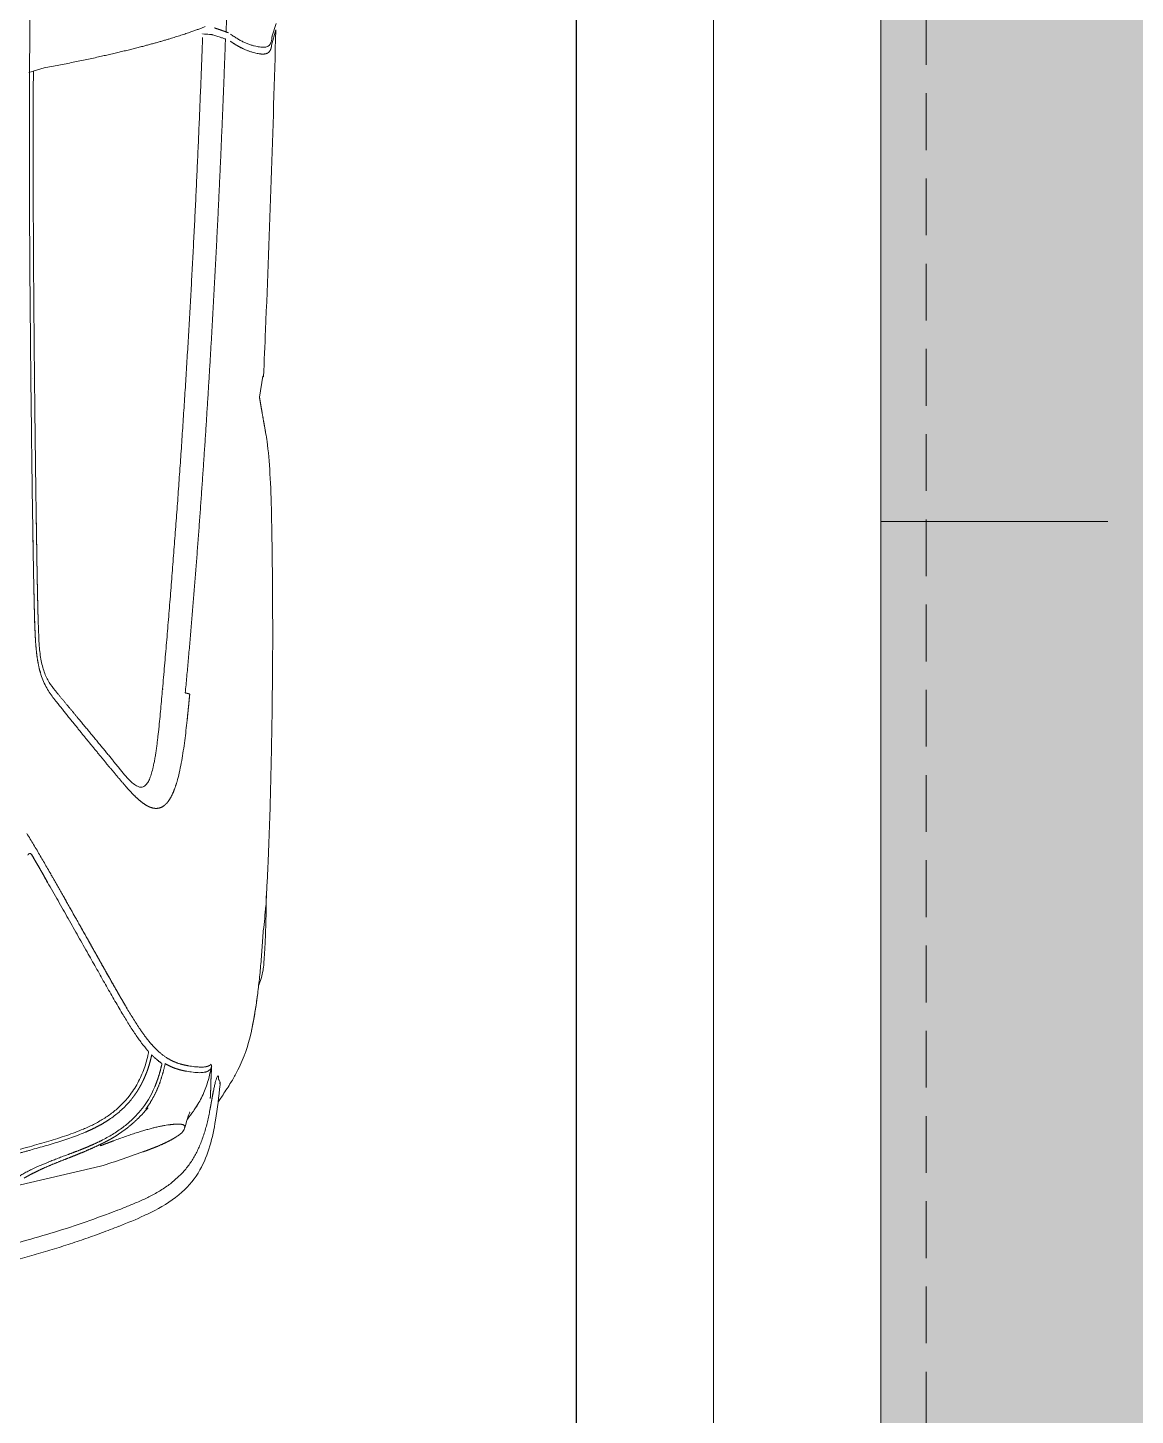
# Model space of a CAD drawing. Extents: x -1073 to 35213, y -1180 to 6950.
# Drawn here: x 33829 to 33950.8, y 405.2 to 557.8 of the extents above; entities that cross this region are included whole.
import ezdxf
from ezdxf.xclip import XClip

# ---------------------------------------------------------------- set-up
doc = ezdxf.new("R2010")
doc.units = 0
doc.header["$LTSCALE"] = 25
doc.header["$XCLIPFRAME"] = 0
doc.linetypes.add('HIDDEN', pattern=[0.375, 0.25, -0.125])
doc.layers.get('0').update_dxf_attribs({"color": 9, "lineweight": 9})
for name, color, linetype, lineweight in [('04', 9, 'Continuous', 9), ('05G', 8, 'Continuous', 9), ('06A', 9, 'Continuous', 9), ('06D', 9, 'Continuous', 9), ('DATA TAVAN', 160, 'Continuous', 30)]:
    doc.layers.add(name, color=color, linetype=linetype, lineweight=lineweight)

# ---------------------------------------------------------------- blocks, each defined once
blk = doc.blocks.new('p-araba-polo')
at = {"extrusion": (0, 0, -1)}
for p, q in [((2.5081, 0.8127), (2.4946, 0.8171)), ((2.5182, 0.8123), (2.5016, 0.8169)), ((2.8823, 0.8027), (2.9054, 0.7989)), ((3.4804, 0.8048), (3.4804, 0.8048)), ((2.506, 0.7354), (2.506, 0.7354)), ((2.5099, 0.7363), (2.5099, 0.7363)), ((2.5106, 0.7362), (2.5106, 0.7362)), ((3.6419, 0.7275), (3.6419, 0.7275)), ((3.2268, 0.6929), (3.2267, 0.6922)), ((3.7514, 0.624), (3.7743, 0.5251)), ((3.2323, 0.5693), (3.2323, 0.5693)), ((3.4392, 0.5659), (3.4392, 0.5659)), ((2.5434, 0.562), (2.5483, 0.5454)), ((2.5562, 0.5502), (2.5465, 0.5502)), ((3.7299, 0.546), (3.7299, 0.546))]:
    blk.add_line(p, q, dxfattribs=at)
at = {"flags": 128}
for points in [[(2.9369, 0.8044), (2.9413, 0.8051), (2.9443, 0.8057)], [(3.6558, 0.7538), (3.6563, 0.7542), (3.6566, 0.7545), (3.6574, 0.7549)], [(3.6574, 0.7549), (3.6583, 0.7553), (3.6593, 0.7556), (3.6605, 0.7556)], [(3.7308, 0.6835), (3.732, 0.6804), (3.7332, 0.6772), (3.7345, 0.6739)]]:
    blk.add_lwpolyline(points, dxfattribs=at)
for points, degree in [([(2.5016, 0.8169), (2.6117, 0.8139), (2.7216, 0.8101), (2.8316, 0.8056)], 3), ([(2.5081, 0.8127), (2.5088, 0.8127), (2.5095, 0.8127), (2.5101, 0.8126), (2.5108, 0.8126), (2.5115, 0.8125)], 5), ([(2.5115, 0.8125), (2.5115, 0.8125), (2.5116, 0.8125), (2.5116, 0.8125), (2.5117, 0.8125)], 4), ([(2.5115, 0.8125), (2.5115, 0.8125), (2.5116, 0.8125), (2.5116, 0.8125), (2.5117, 0.8125)], 4), ([(2.5182, 0.8123), (2.5184, 0.8123), (2.5187, 0.8123), (2.5189, 0.8123)], 3), ([(2.5278, 0.7987), (2.5285, 0.8037), (2.5283, 0.807), (2.5272, 0.8087), (2.5256, 0.8104), (2.5236, 0.8113), (2.5213, 0.8119), (2.5189, 0.8123)], 7), ([(3.0344, 0.8121), (3.07, 0.8129), (3.1076, 0.8133), (3.1465, 0.8134)], 3), ([(2.8316, 0.8056), (2.8316, 0.8056), (2.8316, 0.8056), (2.8316, 0.8055), (2.8316, 0.8053), (2.8316, 0.805)], 5), ([(2.8316, 0.805), (2.8316, 0.8053), (2.8316, 0.8054), (2.8316, 0.8056), (2.8316, 0.8056), (2.8316, 0.8056)], 5), ([(2.8316, 0.8056), (2.8487, 0.8049), (2.8658, 0.8042), (2.8829, 0.8032)], 3), ([(2.8823, 0.8027), (2.8827, 0.8028), (2.8829, 0.803), (2.883, 0.8031), (2.883, 0.8032), (2.8829, 0.8032), (2.8827, 0.8032)], 6), ([(2.943, 0.8054), (2.935, 0.804), (2.9273, 0.8026), (2.9198, 0.8013), (2.9125, 0.8001), (2.9054, 0.7989)], 5), ([(2.9054, 0.7989), (2.9062, 0.799), (2.907, 0.7992), (2.9078, 0.7993)], 3), ([(2.943, 0.8054), (2.9429, 0.8054), (2.9428, 0.8054), (2.9427, 0.8054)], 3), ([(2.9428, 0.8054), (2.9428, 0.8054), (2.9428, 0.8054), (2.9428, 0.8054), (2.9429, 0.8054), (2.9429, 0.8054), (2.9429, 0.8054), (2.943, 0.8054), (2.943, 0.8054)], 8), ([(2.9433, 0.8055), (2.9432, 0.8055), (2.9432, 0.8055), (2.9431, 0.8055), (2.9431, 0.8055), (2.943, 0.8054)], 5), ([(2.943, 0.8054), (2.9431, 0.8055), (2.9431, 0.8055), (2.9432, 0.8055), (2.9433, 0.8055), (2.9433, 0.8055)], 5), ([(2.9434, 0.8055), (2.9433, 0.8055), (2.9431, 0.8055), (2.943, 0.8054)], 3), ([(3.4597, 0.8061), (3.4598, 0.8061), (3.4598, 0.8061), (3.4599, 0.8061), (3.4599, 0.8061), (3.46, 0.8061), (3.46, 0.8061)], 6), ([(3.4645, 0.8058), (3.4646, 0.8058), (3.4647, 0.8058), (3.4648, 0.8058), (3.4649, 0.8058)], 4), ([(3.4646, 0.8058), (3.4646, 0.8058), (3.4647, 0.8058), (3.4648, 0.8058), (3.4649, 0.8058)], 4), ([(3.4646, 0.8058), (3.4646, 0.8058), (3.4647, 0.8058), (3.4648, 0.8058), (3.4648, 0.8058), (3.4649, 0.8058), (3.4649, 0.8058)], 6), ([(3.4646, 0.8058), (3.4646, 0.8058), (3.4646, 0.8058), (3.4646, 0.8058)], 3), ([(3.4646, 0.8058), (3.4646, 0.8058), (3.4647, 0.8058), (3.4647, 0.8058), (3.4648, 0.8058), (3.4649, 0.8058), (3.4649, 0.8058)], 6), ([(3.4649, 0.8058), (3.4648, 0.8058), (3.4648, 0.8058), (3.4647, 0.8058), (3.4647, 0.8058), (3.4648, 0.8058), (3.4649, 0.8058)], 6), ([(2.514, 0.7669), (2.5155, 0.769), (2.5168, 0.771), (2.5181, 0.7731), (2.5193, 0.7751), (2.5204, 0.7772), (2.5214, 0.7792), (2.5223, 0.7812)], 7), ([(2.5038, 0.7623), (2.321, 0.767), (2.1382, 0.7705), (1.9555, 0.7726), (1.7727, 0.7732), (1.5899, 0.7723), (1.4072, 0.7698)], 6), ([(2.5046, 0.7646), (2.5044, 0.7642), (2.5043, 0.7637), (2.5041, 0.7633), (2.504, 0.7628), (2.5038, 0.7624)], 5), ([(2.5046, 0.7646), (2.5043, 0.7639), (2.5041, 0.7631), (2.5038, 0.7624)], 3), ([(2.4993, 0.7493), (2.5002, 0.752), (2.5011, 0.7547), (2.502, 0.7573), (2.5029, 0.7599), (2.5038, 0.7624)], 5), ([(2.5038, 0.7624), (2.5038, 0.7624), (2.5038, 0.7623), (2.5038, 0.7623)], 3), ([(2.5115, 0.7615), (2.6557, 0.7563), (2.7999, 0.7495), (2.9437, 0.7407), (3.0876, 0.7308), (3.2308, 0.7173)], 5), ([(3.6525, 0.7527), (3.6519, 0.7531), (3.6517, 0.7534), (3.652, 0.7536), (3.6524, 0.7538), (3.653, 0.7538), (3.6537, 0.7539), (3.6543, 0.7539)], 7), ([(3.6543, 0.7539), (3.6546, 0.7539), (3.6548, 0.7539), (3.655, 0.7539), (3.6553, 0.7539), (3.6555, 0.7539), (3.6557, 0.7539), (3.656, 0.7539)], 7), ([(3.6543, 0.7539), (3.6549, 0.7539), (3.6554, 0.7539), (3.656, 0.7539)], 3), ([(3.6613, 0.7556), (3.661, 0.7556), (3.6607, 0.7557), (3.6604, 0.7557), (3.66, 0.7556), (3.6597, 0.7556)], 5), ([(3.6598, 0.755), (3.6598, 0.7551), (3.6599, 0.7551), (3.6599, 0.7552), (3.66, 0.7552), (3.6601, 0.7553)], 5), ([(3.6606, 0.7556), (3.6608, 0.7556), (3.6612, 0.7556), (3.6617, 0.7556)], 3), ([(3.6613, 0.7556), (3.6615, 0.7556), (3.6616, 0.7556), (3.6618, 0.7556), (3.6619, 0.7556), (3.6621, 0.7555)], 5), ([(3.6621, 0.7555), (3.6618, 0.7556), (3.6616, 0.7556), (3.6613, 0.7556)], 3), ([(3.6616, 0.7556), (3.6747, 0.7543), (3.6879, 0.7526), (3.7009, 0.7505)], 3), ([(3.662, 0.7555), (3.662, 0.7555), (3.662, 0.7555), (3.662, 0.7555), (3.662, 0.7555), (3.6621, 0.7555)], 5), ([(3.6622, 0.7555), (3.6621, 0.7555), (3.6621, 0.7555), (3.6621, 0.7555), (3.6621, 0.7555), (3.6621, 0.7555)], 5), ([(3.6621, 0.7555), (3.6621, 0.7555), (3.6621, 0.7555), (3.6622, 0.7555)], 3), ([(3.6621, 0.7555), (3.6621, 0.7555), (3.6621, 0.7555), (3.6621, 0.7555)], 3), ([(3.6684, 0.7483), (3.6684, 0.7483), (3.6684, 0.7483), (3.6684, 0.7483), (3.6684, 0.7483), (3.6684, 0.7483), (3.6684, 0.7483)], 6), ([(3.6684, 0.7483), (3.6754, 0.7469), (3.6824, 0.7458), (3.6894, 0.7444)], 3), ([(3.6894, 0.7444), (3.6864, 0.745), (3.6834, 0.7455), (3.6803, 0.7461), (3.6774, 0.7466), (3.6744, 0.7472), (3.6714, 0.7477), (3.6684, 0.7483)], 7), ([(2.5434, 0.562), (2.5342, 0.6108), (2.5249, 0.6534), (2.5156, 0.6892), (2.5065, 0.7179), (2.4978, 0.7393)], 5), ([(2.5059, 0.7364), (2.5061, 0.7389), (2.5063, 0.7414), (2.5064, 0.7439)], 3), ([(2.5064, 0.7439), (2.5063, 0.7414), (2.5061, 0.7389), (2.5059, 0.7364)], 3), ([(2.5099, 0.7363), (2.6125, 0.7326), (2.715, 0.7281), (2.8175, 0.7228), (2.9199, 0.7165), (3.0222, 0.7094), (3.1244, 0.7013), (3.2264, 0.6923)], 7), ([(3.6392, 0.7457), (3.6404, 0.7445), (3.6411, 0.7432), (3.6416, 0.7416), (3.642, 0.7397)], 4), ([(3.6417, 0.7463), (3.6412, 0.7464), (3.6407, 0.7463), (3.6403, 0.746), (3.64, 0.7457)], 4), ([(3.6417, 0.7463), (3.6412, 0.7464), (3.6407, 0.7463), (3.6403, 0.746), (3.64, 0.7457)], 4), ([(3.6423, 0.746), (3.6422, 0.746), (3.6421, 0.7461), (3.642, 0.7461), (3.6419, 0.7462), (3.6417, 0.7463)], 5), ([(3.6417, 0.7463), (3.6478, 0.746), (3.6532, 0.7455), (3.6589, 0.7454), (3.665, 0.7455), (3.6714, 0.7451), (3.6769, 0.7448)], 6), ([(3.6769, 0.7448), (3.6714, 0.7451), (3.665, 0.7455), (3.6589, 0.7454), (3.6532, 0.7455), (3.6478, 0.746), (3.6417, 0.7463)], 6), ([(3.6417, 0.7463), (3.6419, 0.7462), (3.6421, 0.7461), (3.6423, 0.746)], 3), ([(3.6441, 0.7453), (3.6442, 0.7453), (3.6443, 0.7453), (3.6443, 0.7453), (3.6444, 0.7453), (3.6445, 0.7453), (3.6446, 0.7452)], 6), ([(3.6446, 0.7452), (3.6445, 0.7453), (3.6444, 0.7453), (3.6444, 0.7453), (3.6443, 0.7453), (3.6442, 0.7453), (3.6441, 0.7453)], 6), ([(3.6446, 0.7452), (3.6444, 0.7453), (3.6443, 0.7453), (3.6442, 0.7453), (3.6442, 0.7453), (3.6442, 0.7453), (3.6442, 0.7453)], 6), ([(3.6442, 0.7453), (3.6445, 0.7451), (3.6448, 0.7449), (3.645, 0.7447), (3.6452, 0.7445), (3.6454, 0.7442)], 5), ([(3.6454, 0.7442), (3.6465, 0.743), (3.6473, 0.7416), (3.6478, 0.74), (3.6481, 0.7379)], 4), ([(3.681, 0.7324), (3.6807, 0.7326), (3.6804, 0.7328), (3.6801, 0.7329), (3.6797, 0.7331)], 4), ([(3.6894, 0.7444), (3.6894, 0.7444), (3.6894, 0.7444), (3.6894, 0.7444), (3.6894, 0.7444), (3.6894, 0.7444), (3.6894, 0.7444)], 6), ([(3.6894, 0.7444), (3.6894, 0.7444), (3.6894, 0.7444), (3.6894, 0.7444), (3.6894, 0.7444), (3.6894, 0.7444), (3.6894, 0.7444)], 6), ([(3.1608, 0.7236), (3.1608, 0.7236), (3.1608, 0.7236), (3.1608, 0.7236)], 3), ([(3.1608, 0.7236), (3.1608, 0.7236), (3.1608, 0.7236), (3.1608, 0.7236)], 3), ([(3.2308, 0.7173), (3.2311, 0.7187), (3.2314, 0.72), (3.2314, 0.7205), (3.2315, 0.7208), (3.2318, 0.7215), (3.232, 0.7222)], 6), ([(3.232, 0.7222), (3.2318, 0.7215), (3.2315, 0.7208), (3.2314, 0.7205), (3.2314, 0.72), (3.2311, 0.7187), (3.2308, 0.7173)], 6), ([(3.2325, 0.7222), (3.2324, 0.7222), (3.2323, 0.7222), (3.2322, 0.7222), (3.2321, 0.7222), (3.232, 0.7222)], 5), ([(3.232, 0.7222), (3.2322, 0.7222), (3.2323, 0.7222), (3.2325, 0.7222)], 3), ([(3.2325, 0.7222), (3.2385, 0.7216), (3.2445, 0.721), (3.2505, 0.7204)], 3), ([(3.2505, 0.7204), (3.2469, 0.7208), (3.2433, 0.7211), (3.2397, 0.7215), (3.2361, 0.7218), (3.2325, 0.7222)], 5), ([(3.2608, 0.7193), (3.2588, 0.7195), (3.2567, 0.7198), (3.2546, 0.72), (3.2526, 0.7202), (3.2505, 0.7204)], 5), ([(3.2505, 0.7204), (3.2539, 0.72), (3.2574, 0.7197), (3.2608, 0.7193)], 3), ([(3.6409, 0.7204), (3.6395, 0.7132), (3.6375, 0.7045), (3.6326, 0.6959), (3.6246, 0.6873)], 4), ([(3.647, 0.7189), (3.6462, 0.7147), (3.6452, 0.7101), (3.6437, 0.7052), (3.6416, 0.7003), (3.6385, 0.6952)], 5), ([(3.6871, 0.7287), (3.6865, 0.7291), (3.6859, 0.7295), (3.6853, 0.7299)], 3), ([(3.6918, 0.7222), (3.6912, 0.7225), (3.6992, 0.7195), (3.7089, 0.7167)], 3), ([(3.692, 0.7221), (3.6919, 0.7222), (3.6919, 0.7222), (3.6918, 0.7222)], 3), ([(3.3555, 0.6929), (3.353, 0.6968), (3.3487, 0.7005), (3.3421, 0.7038), (3.3345, 0.7065), (3.3262, 0.7088)], 5), ([(3.6351, 0.702), (3.6351, 0.702), (3.6351, 0.702), (3.6351, 0.702)], 3), ([(3.706, 0.6982), (3.7053, 0.7028), (3.705, 0.7068), (3.7049, 0.7101), (3.7051, 0.7127), (3.7056, 0.7145)], 5), ([(3.7056, 0.7145), (3.706, 0.7157), (3.7065, 0.7165), (3.7072, 0.7169), (3.708, 0.717), (3.709, 0.7166)], 5), ([(3.7184, 0.7083), (3.7181, 0.7089), (3.7179, 0.7094), (3.7176, 0.7099), (3.7173, 0.7104), (3.7169, 0.7108)], 5), ([(3.7184, 0.7083), (3.7181, 0.7089), (3.7179, 0.7094), (3.7176, 0.7099), (3.7173, 0.7104), (3.7169, 0.7108)], 5), ([(3.7184, 0.7083), (3.7205, 0.7053), (3.7229, 0.7012), (3.7256, 0.6959), (3.7283, 0.6897), (3.7311, 0.6828)], 5), ([(3.2267, 0.6922), (3.2268, 0.6925), (3.2268, 0.6927), (3.2268, 0.6929)], 3), ([(3.3551, 0.6757), (3.3569, 0.679), (3.358, 0.6825), (3.3585, 0.6859), (3.3577, 0.6895), (3.3555, 0.6929)], 5), ([(3.6246, 0.6873), (3.62, 0.6823), (3.6144, 0.6773), (3.6078, 0.6724), (3.6007, 0.6676)], 4), ([(3.632, 0.6836), (3.6327, 0.6844), (3.6334, 0.6851), (3.634, 0.6859), (3.6347, 0.6866), (3.6353, 0.6874)], 5), ([(3.6353, 0.6874), (3.6359, 0.6881), (3.6365, 0.6889), (3.6371, 0.6896), (3.6376, 0.6904), (3.6381, 0.6911)], 5), ([(3.6381, 0.6911), (3.6382, 0.6912), (3.6383, 0.6913), (3.6383, 0.6914), (3.6385, 0.6914), (3.6386, 0.6915), (3.6388, 0.6915)], 6), ([(3.6843, 0.6769), (3.676, 0.6824), (3.6671, 0.687), (3.6578, 0.6905), (3.6482, 0.6931), (3.6385, 0.6952)], 5), ([(3.6388, 0.6915), (3.639, 0.6915), (3.6392, 0.6915), (3.6394, 0.6915), (3.6396, 0.6914), (3.6399, 0.6914), (3.6402, 0.6913)], 6), ([(3.6401, 0.6913), (3.6401, 0.6914), (3.6401, 0.6914), (3.6402, 0.6914), (3.6402, 0.6914), (3.6402, 0.6914), (3.6402, 0.6913)], 6), ([(3.6402, 0.6913), (3.6451, 0.6902), (3.65, 0.6889), (3.6548, 0.6874), (3.6596, 0.6856), (3.6642, 0.6837)], 5), ([(3.3312, 0.6498), (3.3371, 0.6548), (3.3427, 0.6599), (3.3478, 0.665), (3.3522, 0.6703), (3.3551, 0.6757)], 5), ([(3.6289, 0.6804), (3.6292, 0.6807), (3.6295, 0.6811), (3.6299, 0.6814), (3.6302, 0.6817), (3.6305, 0.682)], 5), ([(3.6536, 0.6726), (3.6489, 0.6747), (3.644, 0.6765), (3.639, 0.678), (3.634, 0.6793), (3.6289, 0.6804)], 5), ([(3.629, 0.6763), (3.629, 0.6763), (3.629, 0.6763), (3.629, 0.6763), (3.629, 0.6763), (3.629, 0.6763), (3.629, 0.6763)], 6), ([(3.629, 0.6763), (3.629, 0.6763), (3.629, 0.6763), (3.629, 0.6763), (3.629, 0.6763), (3.629, 0.6763), (3.629, 0.6763), (3.629, 0.6763)], 7), ([(3.629, 0.6763), (3.629, 0.6763), (3.629, 0.6763), (3.629, 0.6763), (3.629, 0.6763)], 4), ([(3.629, 0.6763), (3.629, 0.6763), (3.629, 0.6763), (3.629, 0.6763), (3.629, 0.6763)], 4), ([(3.6305, 0.682), (3.6308, 0.6823), (3.6311, 0.6827), (3.6314, 0.683), (3.6317, 0.6833), (3.632, 0.6836)], 5), ([(3.6657, 0.6664), (3.6634, 0.6678), (3.661, 0.6691), (3.6586, 0.6703), (3.6561, 0.6715), (3.6536, 0.6726)], 5), ([(3.6641, 0.6836), (3.6642, 0.6837), (3.6642, 0.6838), (3.6642, 0.6838), (3.6642, 0.6838), (3.6642, 0.6837), (3.6642, 0.6837)], 6), ([(3.6642, 0.6837), (3.6737, 0.6797), (3.6827, 0.6743), (3.6906, 0.6678)], 3), ([(3.6884, 0.6739), (3.6876, 0.6745), (3.6868, 0.6751), (3.6859, 0.6757), (3.6851, 0.6763), (3.6843, 0.6769)], 5), ([(3.6871, 0.6763), (3.6934, 0.6709), (3.7003, 0.6645), (3.7071, 0.657), (3.7131, 0.649), (3.7183, 0.6407)], 5), ([(3.7311, 0.6828), (3.731, 0.683), (3.7309, 0.6833), (3.7307, 0.6836), (3.7306, 0.6839), (3.7305, 0.6842)], 5), ([(3.7311, 0.6828), (3.731, 0.683), (3.7309, 0.6833), (3.7307, 0.6836), (3.7306, 0.6839), (3.7305, 0.6842)], 5), ([(3.7311, 0.6828), (3.732, 0.6804), (3.7329, 0.678), (3.7339, 0.6755), (3.7348, 0.673), (3.7357, 0.6704)], 5), ([(3.7346, 0.6735), (3.7406, 0.6572), (3.7462, 0.6408), (3.7514, 0.624)], 3), ([(3.6769, 0.6587), (3.6748, 0.6604), (3.6726, 0.662), (3.6704, 0.6636), (3.6681, 0.665), (3.6657, 0.6664)], 5), ([(3.6905, 0.6677), (3.6906, 0.6677), (3.6906, 0.6678), (3.6906, 0.6678), (3.6906, 0.6678), (3.6906, 0.6677), (3.6906, 0.6677)], 6), ([(3.2303, 0.5759), (3.2483, 0.5909), (3.2656, 0.6052), (3.2822, 0.619), (3.2983, 0.6322), (3.3135, 0.6446)], 5), ([(3.241, 0.576), (3.2553, 0.5874), (3.2689, 0.5983), (3.282, 0.6089), (3.2949, 0.6194), (3.3073, 0.6297), (3.3195, 0.6398), (3.3312, 0.6498)], 7), ([(3.5782, 0.6534), (3.5628, 0.6443), (3.5465, 0.6352), (3.5299, 0.6258), (3.513, 0.6163)], 4), ([(3.708, 0.649), (3.708, 0.649), (3.7081, 0.6491), (3.7081, 0.6491), (3.7082, 0.6491), (3.7082, 0.6491), (3.7082, 0.6491)], 6), ([(3.7082, 0.6491), (3.7083, 0.6492), (3.7084, 0.6492), (3.7084, 0.6492), (3.7084, 0.6491), (3.7084, 0.6491), (3.7084, 0.649)], 6), ([(3.7997, 0.6433), (3.7998, 0.6429), (3.7999, 0.6426), (3.8001, 0.6422)], 3), ([(3.8001, 0.6422), (3.7999, 0.6426), (3.7998, 0.6429), (3.7997, 0.6433)], 3), ([(3.8175, 0.6441), (3.8175, 0.6442), (3.8175, 0.6443), (3.8175, 0.6443), (3.8174, 0.6444)], 4), ([(3.8174, 0.6444), (3.8174, 0.6444), (3.8175, 0.6443), (3.8175, 0.6442), (3.8175, 0.6442)], 4), ([(3.7141, 0.6071), (3.7117, 0.6127), (3.7092, 0.6181), (3.7064, 0.6235), (3.7034, 0.6286), (3.7, 0.6336)], 5), ([(3.7273, 0.624), (3.7257, 0.6274), (3.7239, 0.6308), (3.7222, 0.6341), (3.7203, 0.6374), (3.7183, 0.6407)], 5), ([(3.7289, 0.624), (3.7277, 0.627), (3.7266, 0.63), (3.7255, 0.633), (3.7244, 0.6358), (3.7233, 0.6387)], 5), ([(3.7289, 0.624), (3.7277, 0.627), (3.7266, 0.63), (3.7255, 0.633), (3.7244, 0.6358), (3.7233, 0.6387)], 5), ([(3.513, 0.6163), (3.4939, 0.6055), (3.4745, 0.5946), (3.4547, 0.5835), (3.4347, 0.5721)], 4), ([(3.7233, 0.6248), (3.7268, 0.6177), (3.73, 0.6105), (3.7329, 0.6032), (3.7357, 0.5959), (3.7384, 0.5887)], 5), ([(3.7286, 0.624), (3.7282, 0.624), (3.7277, 0.624), (3.7273, 0.624)], 3), ([(3.7286, 0.624), (3.7283, 0.624), (3.7281, 0.624), (3.7278, 0.624), (3.7276, 0.624), (3.7273, 0.624)], 5), ([(3.7446, 0.5831), (3.742, 0.5897), (3.7394, 0.5965), (3.7366, 0.6034), (3.7337, 0.6103), (3.7306, 0.6172), (3.7273, 0.624)], 6), ([(3.7289, 0.624), (3.7289, 0.624), (3.7288, 0.624), (3.7288, 0.624), (3.7287, 0.624), (3.7286, 0.624), (3.7286, 0.624)], 6), ([(3.7289, 0.624), (3.7288, 0.624), (3.7287, 0.624), (3.7286, 0.624)], 3), ([(3.4561, 0.5842), (3.4561, 0.5842), (3.4561, 0.5842), (3.4561, 0.5842)], 3), ([(3.4561, 0.5842), (3.4561, 0.5842), (3.4561, 0.5842), (3.4561, 0.5842), (3.4561, 0.5842), (3.4561, 0.5842)], 5), ([(3.7382, 0.5889), (3.7383, 0.5889), (3.7384, 0.5889), (3.7384, 0.5889), (3.7384, 0.5888), (3.7384, 0.5888), (3.7384, 0.5887)], 6), ([(3.7644, 0.5402), (3.7622, 0.5439), (3.7597, 0.5484), (3.7569, 0.5538), (3.7539, 0.5602), (3.7508, 0.5674), (3.7478, 0.5751), (3.7446, 0.5831)], 7), ([(3.4392, 0.5659), (3.4349, 0.5635), (3.4306, 0.561), (3.4262, 0.5585), (3.4219, 0.556), (3.4176, 0.5535), (3.4133, 0.551), (3.4089, 0.5484)], 7), ([(3.7464, 0.567), (3.7465, 0.567), (3.7465, 0.567), (3.7465, 0.567), (3.7465, 0.567), (3.7465, 0.567), (3.7466, 0.567)], 6), ([(3.7466, 0.567), (3.7467, 0.5669), (3.7467, 0.5669), (3.7468, 0.5668), (3.7468, 0.5668), (3.7468, 0.5667), (3.7468, 0.5666)], 6), ([(3.7468, 0.5668), (3.7497, 0.5596), (3.7526, 0.5529), (3.7553, 0.5475)], 3), ([(3.0337, 0.5533), (2.9385, 0.552), (2.8431, 0.5509), (2.7476, 0.5501), (2.6519, 0.5497), (2.5562, 0.5502)], 5), ([(3.1618, 0.5559), (3.1389, 0.555), (3.1101, 0.5545), (3.0826, 0.5541), (3.0594, 0.5537), (3.0337, 0.5533)], 5), ([(3.0349, 0.5494), (3.0524, 0.5496), (3.0699, 0.5499), (3.0873, 0.5502), (3.1049, 0.5505), (3.1223, 0.5509), (3.1397, 0.5513)], 6), ([(3.1397, 0.5513), (3.1445, 0.5514), (3.1493, 0.5516), (3.1541, 0.5517), (3.1589, 0.5519), (3.1637, 0.5521)], 5), ([(3.1637, 0.5521), (3.1712, 0.5524), (3.1787, 0.5528), (3.1863, 0.5535), (3.194, 0.5544), (3.2016, 0.5559), (3.2085, 0.5579)], 6), ([(3.2078, 0.5585), (3.2079, 0.5584), (3.208, 0.5583), (3.2082, 0.5582), (3.2083, 0.5581), (3.2084, 0.558), (3.2085, 0.5579)], 6), ([(3.412, 0.559), (3.412, 0.559), (3.412, 0.559), (3.412, 0.559)], 3), ([(3.412, 0.559), (3.412, 0.559), (3.412, 0.559), (3.412, 0.559), (3.412, 0.559), (3.412, 0.559)], 5), ([(2.3771, 0.548), (2.4045, 0.5475), (2.432, 0.5471), (2.4594, 0.5467), (2.4869, 0.5464), (2.5143, 0.5462), (2.5418, 0.5461)], 6), ([(2.5418, 0.5461), (2.5518, 0.546), (2.5618, 0.546), (2.5718, 0.5459), (2.5818, 0.5459), (2.5918, 0.5459)], 5), ([(2.5915, 0.5459), (2.5915, 0.5459), (2.5915, 0.5459), (2.5915, 0.5459)], 3), ([(2.5915, 0.5459), (2.5915, 0.5459), (2.5915, 0.5459), (2.5915, 0.5459)], 3), ([(2.8854, 0.5489), (2.8854, 0.5489), (2.8854, 0.5488), (2.8854, 0.5488), (2.8854, 0.5488), (2.8854, 0.5488), (2.8854, 0.5488)], 6), ([(2.8854, 0.5488), (2.8854, 0.5488), (2.8854, 0.5488), (2.8854, 0.5488), (2.8854, 0.5488), (2.8854, 0.5489), (2.8854, 0.5489)], 6), ([(3.7693, 0.4017), (3.7632, 0.431), (3.7565, 0.4602), (3.7494, 0.4892), (3.7418, 0.5181), (3.7337, 0.5469)], 5), ([(3.7549, 0.5478), (3.755, 0.5478), (3.755, 0.5477), (3.755, 0.5477), (3.755, 0.5477), (3.755, 0.5477), (3.7551, 0.5477)], 6), ([(3.7551, 0.5477), (3.7552, 0.5477), (3.7552, 0.5476), (3.7553, 0.5475), (3.7553, 0.5474), (3.7554, 0.5473), (3.7554, 0.5472)], 6)]:
    blk.add_open_spline(points, degree=degree)
for points, degree, knots in [([(2.5203, 0.799), (2.5205, 0.7998), (2.5207, 0.8015), (2.5207, 0.8036), (2.5205, 0.8053), (2.5202, 0.8067), (2.5197, 0.8079), (2.519, 0.809), (2.5182, 0.8098), (2.5173, 0.8105), (2.5162, 0.8111), (2.5151, 0.8116), (2.514, 0.812), (2.5127, 0.8123), (2.5119, 0.8124), (2.5115, 0.8125)], 3, [0, 0, 0, 0, 0.076921, 0.153841, 0.230758, 0.307684, 0.38461, 0.461531, 0.538451, 0.615377, 0.692305, 0.769227, 0.846147, 0.923076, 1, 1, 1, 1]), ([(2.519, 0.8089), (2.519, 0.8089), (2.519, 0.8089), (2.519, 0.8089), (2.519, 0.8089), (2.519, 0.8089), (2.519, 0.8089), (2.519, 0.8089), (2.519, 0.8089), (2.519, 0.8089), (2.519, 0.8089)], 5, [0, 0, 0, 0, 0, 0, 1, 1, 1, 1, 1, 1.000001, 1.000001, 1.000001, 1.000001, 1.000001, 1.000001]), ([(2.9447, 0.8057), (2.948, 0.8063), (2.9714, 0.8099), (3.0015, 0.8114), (3.0343, 0.8121)], 3, [0, 0, 0, 0, 0.131477, 1, 1, 1, 1]), ([(3.46, 0.8061), (3.4566, 0.8063), (3.4499, 0.8067), (3.4362, 0.8075), (3.4129, 0.8086), (3.3796, 0.8099), (3.339, 0.8111), (3.2984, 0.812), (3.2603, 0.8127), (3.226, 0.8131), (3.193, 0.8134), (3.1656, 0.8135), (3.1487, 0.8134), (3.1435, 0.8134)], 3, [0, 0, 0, 0, 0.03531, 0.070597, 0.141114, 0.269195, 0.390859, 0.518959, 0.640794, 0.737038, 0.833171, 0.948447, 1, 1, 1, 1]), ([(2.5061, 0.7672), (2.5071, 0.7685), (2.509, 0.7711), (2.5114, 0.775), (2.5136, 0.7788), (2.5154, 0.7826), (2.5169, 0.7863), (2.5182, 0.7899), (2.5191, 0.7932), (2.5199, 0.7963), (2.5202, 0.7981), (2.5203, 0.799)], 3, [0, 0, 0, 0, 0.111111, 0.222222, 0.333334, 0.444446, 0.555558, 0.666671, 0.77778, 0.888892, 1, 1, 1, 1]), ([(2.5278, 0.7987), (2.5276, 0.7979), (2.5274, 0.7964), (2.5268, 0.7937), (2.526, 0.7908), (2.525, 0.7877), (2.5238, 0.7845), (2.5228, 0.7823), (2.5223, 0.7812)], 3, [0, 0, 0, 0, 0.166664, 0.333329, 0.499996, 0.666663, 0.833332, 1, 1, 1, 1]), ([(2.8823, 0.8027), (2.8825, 0.8028), (2.8829, 0.803), (2.883, 0.8032), (2.8829, 0.8032), (2.8827, 0.8032), (2.8826, 0.8032)], 3, [0, 0, 0, 0, 0.249685, 0.499599, 0.749749, 1, 1, 1, 1]), ([(3.4534, 0.8065), (3.4733, 0.8062), (3.5024, 0.8054), (3.5233, 0.8042), (3.533, 0.8033), (3.5394, 0.8022), (3.5462, 0.8005), (3.5507, 0.7987), (3.5521, 0.7981)], 3, [0, 0, 0, 0, 0.418831, 0.714948, 0.835581, 0.907738, 0.972168, 1, 1, 1, 1]), ([(3.4649, 0.8058), (3.4648, 0.8058), (3.4647, 0.8058), (3.4648, 0.8058), (3.4649, 0.8058)], 3, [0, 0, 0, 0, 0.506131, 1, 1, 1, 1]), ([(3.4649, 0.8058), (3.4695, 0.8055), (3.4787, 0.8047), (3.4878, 0.8037), (3.4924, 0.8031)], 3, [0, 0, 0, 0, 0.500005, 1, 1, 1, 1]), ([(3.4924, 0.8031), (3.496, 0.8029), (3.5031, 0.8024), (3.5136, 0.8016), (3.5237, 0.8008), (3.5336, 0.8), (3.5432, 0.799), (3.5524, 0.798), (3.5613, 0.797), (3.5699, 0.7958), (3.5781, 0.7946), (3.5859, 0.7933), (3.5934, 0.7919), (3.5988, 0.7908), (3.6016, 0.7902), (3.6022, 0.7901)], 3, [0, 0, 0, 0, 0.08164, 0.163278, 0.244914, 0.326547, 0.408179, 0.489811, 0.571441, 0.653071, 0.734702, 0.816332, 0.897962, 0.979592, 1, 1, 1, 1]), ([(3.5624, 0.7968), (3.5668, 0.7963), (3.5918, 0.7928), (3.6137, 0.7881), (3.6286, 0.7825), (3.63, 0.7819)], 3, [0, 0, 0, 0, 0.15043, 0.932957, 1, 1, 1, 1]), ([(2.5223, 0.7812), (2.5218, 0.78), (2.5207, 0.7777), (2.5187, 0.7741), (2.5165, 0.7705), (2.5148, 0.7681), (2.514, 0.7669)], 3, [0, 0, 0, 0, 0.250011, 0.500014, 0.750025, 1, 1, 1, 1]), ([(3.63, 0.782), (3.6367, 0.7793), (3.6464, 0.775), (3.6606, 0.7668), (3.6723, 0.7592), (3.6777, 0.7555), (3.6807, 0.7535), (3.6809, 0.7534)], 3, [0, 0, 0, 0, 0.436591, 0.634385, 0.751254, 0.983784, 1, 1, 1, 1]), ([(2.5115, 0.7615), (2.5111, 0.7603), (2.5104, 0.7581), (2.5093, 0.7549), (2.5084, 0.7521), (2.5077, 0.7497), (2.5072, 0.7482), (2.507, 0.7475)], 3, [0, 0, 0, 0, 0.25, 0.500004, 0.695088, 0.845111, 1, 1, 1, 1]), ([(3.6684, 0.7483), (3.6668, 0.7486), (3.6637, 0.7493), (3.6595, 0.7502), (3.6562, 0.7511), (3.6538, 0.752), (3.6529, 0.7524), (3.6525, 0.7527)], 3, [0, 0, 0, 0, 0.243786, 0.487231, 0.658342, 0.829202, 1, 1, 1, 1]), ([(3.6621, 0.7555), (3.6621, 0.7555), (3.6621, 0.7555), (3.6621, 0.7555), (3.6621, 0.7555), (3.6621, 0.7555), (3.6621, 0.7555), (3.6621, 0.7555), (3.6621, 0.7555), (3.6621, 0.7555), (3.6621, 0.7555)], 5, [0, 0, 0, 0, 0, 0, 1, 1, 1, 1, 1, 1, 1, 1, 1, 1, 1]), ([(3.7009, 0.7505), (3.7197, 0.7475), (3.7493, 0.7404), (3.773, 0.7216), (3.7799, 0.7136)], 3, [0, 0, 0, 0, 0.646551, 1, 1, 1, 1]), ([(2.507, 0.7475), (2.5069, 0.7471), (2.5067, 0.7464), (2.5065, 0.7452), (2.5065, 0.7443), (2.5064, 0.7439)], 3, [0, 0, 0, 0, 0.338909, 0.661562, 1, 1, 1, 1]), ([(2.9293, 0.7407), (2.9293, 0.7407), (2.9293, 0.7407), (2.9293, 0.7407), (2.9293, 0.7407), (2.9293, 0.7407), (2.9293, 0.7407)], 3, [0, 0, 0, 0, 1, 1, 1, 1, 1, 1, 1]), ([(2.9527, 0.7392), (2.9527, 0.7392), (2.9527, 0.7392), (2.9527, 0.7392), (2.9527, 0.7392), (2.9527, 0.7392), (2.9527, 0.7392)], 3, [0, 0, 0, 0, 1, 1, 1, 1, 1, 1, 1]), ([(2.9527, 0.7392), (2.9527, 0.7392), (2.9527, 0.7392), (2.9527, 0.7392), (2.9527, 0.7392), (2.9527, 0.7392), (2.9527, 0.7392)], 3, [0, 0, 0, 0, 1, 1, 1, 1, 1, 1, 1]), ([(3.642, 0.7397), (3.6418, 0.7402), (3.6416, 0.7414), (3.6411, 0.7429), (3.6404, 0.7444), (3.6396, 0.7453), (3.6392, 0.7457)], 3, [0, 0, 0, 0, 0.221287, 0.461031, 0.720285, 1, 1, 1, 1]), ([(3.6419, 0.7275), (3.642, 0.7284), (3.6422, 0.7303), (3.6423, 0.7328), (3.6424, 0.7353), (3.6423, 0.7376), (3.6421, 0.739), (3.642, 0.7397)], 3, [0, 0, 0, 0, 0.160277, 0.337825, 0.535128, 0.754926, 1, 1, 1, 1]), ([(3.6423, 0.746), (3.6423, 0.746), (3.6424, 0.7459), (3.6429, 0.7458), (3.6431, 0.7458)], 3, [0, 0, 0, 0, 0.500528, 1, 1, 1, 1]), ([(3.6431, 0.7458), (3.6458, 0.7452), (3.6511, 0.7441), (3.659, 0.742), (3.6667, 0.7393), (3.6742, 0.7361), (3.6815, 0.7323), (3.6868, 0.729), (3.6897, 0.727), (3.6903, 0.7266)], 3, [0, 0, 0, 0, 0.158644, 0.317513, 0.476648, 0.636014, 0.795575, 0.955312, 1, 1, 1, 1]), ([(3.6446, 0.7452), (3.6444, 0.7453), (3.6442, 0.7453), (3.6442, 0.7453), (3.6442, 0.7453)], 3, [0, 0, 0, 0, 0.4918, 1, 1, 1, 1]), ([(3.6442, 0.7453), (3.6444, 0.7451), (3.6449, 0.7448), (3.6452, 0.7444), (3.6454, 0.7442)], 3, [0, 0, 0, 0, 0.499449, 1, 1, 1, 1]), ([(3.6454, 0.7442), (3.6457, 0.7438), (3.6464, 0.743), (3.6472, 0.7415), (3.6477, 0.7399), (3.648, 0.7386), (3.6481, 0.7379)], 3, [0, 0, 0, 0, 0.25, 0.5, 0.75, 1, 1, 1, 1]), ([(3.6481, 0.7379), (3.6483, 0.7365), (3.6487, 0.7335), (3.6482, 0.7285), (3.648, 0.7261)], 3, [0, 0, 0, 0, 0.499729, 1, 1, 1, 1]), ([(3.6589, 0.7419), (3.6589, 0.7419), (3.6589, 0.7419), (3.6589, 0.7419), (3.6589, 0.7419), (3.6589, 0.7419), (3.6589, 0.7419)], 3, [0, 0, 0, 0, 1, 1, 1, 1.000001, 1.000001, 1.000001, 1.000001]), ([(3.6634, 0.7404), (3.6634, 0.7404), (3.6634, 0.7404), (3.6634, 0.7404), (3.6634, 0.7404), (3.6634, 0.7404), (3.6634, 0.7404), (3.6634, 0.7404), (3.6634, 0.7404), (3.6634, 0.7404), (3.6634, 0.7404), (3.6634, 0.7404), (3.6634, 0.7404), (3.6634, 0.7404), (3.6634, 0.7404)], 7, [0, 0, 0, 0, 0, 0, 0, 0, 1, 1, 1, 1, 1, 1, 1, 1.000001, 1.000001, 1.000001, 1.000001, 1.000001, 1.000001, 1.000001, 1.000001]), ([(3.6797, 0.7331), (3.6797, 0.7331), (3.6797, 0.7331), (3.6797, 0.7331), (3.6797, 0.7331), (3.6797, 0.7331), (3.6797, 0.7331), (3.6797, 0.7331), (3.6797, 0.7331), (3.6797, 0.7331), (3.6797, 0.7331), (3.6797, 0.7331), (3.6797, 0.7331)], 6, [0, 0, 0, 0, 0, 0, 0, 1, 1, 1, 1, 1, 1, 1, 1, 1, 1, 1, 1, 1]), ([(3.6797, 0.7331), (3.6797, 0.7331), (3.6797, 0.7331), (3.6797, 0.7331), (3.6797, 0.7331), (3.6797, 0.7331), (3.6797, 0.7331), (3.6797, 0.7331), (3.6797, 0.7331), (3.6797, 0.7331), (3.6797, 0.7331), (3.6797, 0.7331), (3.6797, 0.7331)], 6, [0, 0, 0, 0, 0, 0, 0, 1, 1, 1, 1, 1, 1, 1, 1, 1, 1, 1, 1, 1]), ([(3.7276, 0.7337), (3.7256, 0.7345), (3.7215, 0.7361), (3.7152, 0.7382), (3.7088, 0.7401), (3.7024, 0.7417), (3.6959, 0.7431), (3.6916, 0.744), (3.6894, 0.7444)], 3, [0, 0, 0, 0, 0.166659, 0.333321, 0.499987, 0.666656, 0.833327, 1, 1, 1, 1]), ([(3.7621, 0.7107), (3.7607, 0.7121), (3.7579, 0.7149), (3.7533, 0.7188), (3.7485, 0.7224), (3.7436, 0.7257), (3.7384, 0.7286), (3.7331, 0.7313), (3.7294, 0.7329), (3.7276, 0.7337)], 3, [0, 0, 0, 0, 0.142965, 0.285982, 0.428979, 0.571915, 0.714754, 0.857457, 1, 1, 1, 1]), ([(3.2608, 0.7193), (3.2646, 0.7189), (3.2721, 0.7181), (3.2833, 0.7167), (3.2944, 0.7152), (3.3053, 0.7134), (3.3161, 0.7114), (3.3228, 0.7096), (3.3262, 0.7088)], 3, [0, 0, 0, 0, 0.1667, 0.333452, 0.500295, 0.667229, 0.833987, 1, 1, 1, 1]), ([(3.6409, 0.7204), (3.6411, 0.7217), (3.6415, 0.7242), (3.6417, 0.7264), (3.6419, 0.7275)], 3, [0, 0, 0, 0, 0.500012, 1, 1, 1, 1]), ([(3.6479, 0.7254), (3.6478, 0.7244), (3.6475, 0.7224), (3.6472, 0.72), (3.647, 0.7189)], 3, [0, 0, 0, 0, 0.499774, 1, 1, 1, 1]), ([(3.6848, 0.7302), (3.6849, 0.7301), (3.6905, 0.7267), (3.695, 0.7233), (3.6988, 0.7202), (3.6995, 0.7196)], 3, [0, 0, 0, 0, 0.284317, 0.878632, 1, 1, 1, 1]), ([(3.7312, 0.7322), (3.7312, 0.7322), (3.7312, 0.7322), (3.7312, 0.7322), (3.7312, 0.7322), (3.7312, 0.7322), (3.7312, 0.7322), (3.7312, 0.7322), (3.7312, 0.7322)], 3, [0, 0, 0, 0, 0.25, 0.5, 1, 1, 1, 1, 1, 1, 1]), ([(3.7056, 0.7145), (3.7057, 0.7149), (3.7061, 0.7158), (3.7068, 0.7165), (3.7077, 0.7169), (3.7085, 0.7168), (3.709, 0.7167), (3.7091, 0.7166)], 3, [0, 0, 0, 0, 0.235288, 0.470581, 0.705875, 0.941175, 1, 1, 1, 1]), ([(3.7089, 0.7167), (3.7101, 0.7164), (3.7141, 0.7146), (3.7152, 0.7128), (3.7174, 0.7102)], 3, [0, 0, 0, 0, 0.136101, 1, 1, 1, 1]), ([(3.7311, 0.6828), (3.7305, 0.6842), (3.7293, 0.687), (3.7276, 0.691), (3.7259, 0.6947), (3.7243, 0.6981), (3.7227, 0.7012), (3.7212, 0.7039), (3.7197, 0.7063), (3.7188, 0.7076), (3.7184, 0.7083)], 3, [0, 0, 0, 0, 0.125001, 0.250002, 0.375002, 0.500002, 0.625002, 0.750002, 0.875001, 1, 1, 1, 1]), ([(3.7997, 0.6433), (3.7981, 0.6473), (3.7949, 0.6553), (3.7899, 0.6672), (3.7844, 0.6789), (3.7781, 0.6903), (3.7708, 0.7011), (3.765, 0.7075), (3.7621, 0.7107)], 3, [0, 0, 0, 0, 0.166182, 0.332514, 0.49905, 0.665821, 0.832816, 1, 1, 1, 1]), ([(3.7799, 0.7136), (3.7879, 0.7046), (3.7968, 0.6908), (3.8082, 0.6672), (3.8136, 0.654), (3.8172, 0.6448)], 3, [0, 0, 0, 0, 0.458817, 0.622395, 1, 1, 1, 1]), ([(3.2703, 0.6882), (3.2666, 0.6885), (3.2594, 0.6893), (3.2484, 0.6903), (3.2374, 0.6913), (3.2301, 0.6919), (3.2264, 0.6923)], 3, [0, 0, 0, 0, 0.249999, 0.5, 0.749999, 1, 1, 1, 1]), ([(3.3109, 0.6823), (3.3094, 0.6826), (3.3062, 0.6833), (3.3012, 0.6842), (3.2962, 0.685), (3.2911, 0.6857), (3.2859, 0.6864), (3.2807, 0.687), (3.2755, 0.6876), (3.272, 0.688), (3.2703, 0.6882)], 3, [0, 0, 0, 0, 0.124983, 0.249975, 0.374973, 0.499975, 0.624979, 0.749985, 0.874992, 1, 1, 1, 1]), ([(3.6381, 0.6911), (3.6372, 0.6899), (3.6354, 0.6874), (3.6331, 0.6849), (3.632, 0.6836)], 3, [0, 0, 0, 0, 0.500029, 1, 1, 1, 1]), ([(3.706, 0.6982), (3.706, 0.6982), (3.706, 0.6982), (3.706, 0.6982), (3.706, 0.6982), (3.706, 0.6982), (3.706, 0.6982)], 3, [0, 0, 0, 0, 1, 1, 1, 1.000001, 1.000001, 1.000001, 1.000001]), ([(3.7129, 0.6693), (3.7124, 0.6709), (3.7114, 0.674), (3.7102, 0.6786), (3.709, 0.6829), (3.708, 0.6871), (3.7072, 0.691), (3.7065, 0.6948), (3.7062, 0.697), (3.706, 0.6982)], 3, [0, 0, 0, 0, 0.143178, 0.285809, 0.428387, 0.571114, 0.714004, 0.856981, 1, 1, 1, 1]), ([(3.3301, 0.6755), (3.3295, 0.6759), (3.3283, 0.6767), (3.326, 0.6778), (3.3234, 0.6788), (3.3205, 0.6798), (3.3175, 0.6807), (3.3143, 0.6815), (3.3121, 0.6821), (3.3109, 0.6823)], 3, [0, 0, 0, 0, 0.142893, 0.285782, 0.428638, 0.571491, 0.714341, 0.857166, 1, 1, 1, 1]), ([(3.3341, 0.6661), (3.3342, 0.6668), (3.3346, 0.668), (3.3344, 0.6699), (3.3338, 0.6718), (3.3324, 0.6737), (3.3309, 0.6749), (3.3301, 0.6755)], 3, [0, 0, 0, 0, 0.200067, 0.400113, 0.600121, 0.800083, 1, 1, 1, 1]), ([(3.6063, 0.6624), (3.6096, 0.6647), (3.6161, 0.6692), (3.6216, 0.6739), (3.6243, 0.6762)], 3, [0, 0, 0, 0, 0.500136, 1, 1, 1, 1]), ([(3.6243, 0.6762), (3.6245, 0.6764), (3.6249, 0.6768), (3.6263, 0.6769), (3.6273, 0.6767), (3.6278, 0.6766)], 3, [0, 0, 0, 0, 0.33657, 0.664105, 1, 1, 1, 1]), ([(3.6278, 0.6766), (3.6305, 0.676), (3.6359, 0.6747), (3.644, 0.6721), (3.652, 0.6689), (3.6599, 0.6651), (3.6675, 0.6606), (3.6722, 0.6571), (3.6746, 0.6553)], 3, [0, 0, 0, 0, 0.159308, 0.322994, 0.489699, 0.658429, 0.828591, 1, 1, 1, 1]), ([(3.6289, 0.6804), (3.631, 0.6799), (3.6352, 0.679), (3.6415, 0.6772), (3.6476, 0.6751), (3.6516, 0.6734), (3.6536, 0.6726)], 3, [0, 0, 0, 0, 0.250006, 0.500007, 0.750006, 1, 1, 1, 1]), ([(3.6843, 0.6769), (3.685, 0.6764), (3.6864, 0.6754), (3.6877, 0.6744), (3.6884, 0.6739)], 3, [0, 0, 0, 0, 0.500012, 1, 1, 1, 1]), ([(3.7349, 0.6727), (3.7343, 0.6745), (3.733, 0.6779), (3.7317, 0.6811), (3.7311, 0.6828)], 3, [0, 0, 0, 0, 0.495547, 1, 1, 1, 1]), ([(3.3135, 0.6446), (3.316, 0.6466), (3.3209, 0.6506), (3.3252, 0.6545), (3.3273, 0.6565)], 3, [0, 0, 0, 0, 0.500033, 1, 1, 1, 1]), ([(3.3273, 0.6565), (3.3288, 0.6581), (3.3319, 0.6613), (3.3333, 0.6645), (3.3341, 0.6661)], 3, [0, 0, 0, 0, 0.500141, 1, 1, 1, 1]), ([(3.5782, 0.6534), (3.5821, 0.6558), (3.5899, 0.6605), (3.5971, 0.6652), (3.6007, 0.6676)], 3, [0, 0, 0, 0, 0.500144, 1, 1, 1, 1]), ([(3.5834, 0.648), (3.5874, 0.6504), (3.5954, 0.6552), (3.6027, 0.66), (3.6063, 0.6624)], 3, [0, 0, 0, 0, 0.500076, 1, 1, 1, 1]), ([(3.6769, 0.6587), (3.6787, 0.6573), (3.6822, 0.6544), (3.6872, 0.6496), (3.6918, 0.6446), (3.6961, 0.6393), (3.6987, 0.6355), (3.7, 0.6336)], 3, [0, 0, 0, 0, 0.199996, 0.399992, 0.599991, 0.799994, 1, 1, 1, 1]), ([(3.7084, 0.649), (3.7071, 0.6507), (3.7044, 0.6541), (3.7001, 0.6589), (3.6955, 0.6634), (3.6922, 0.6663), (3.6906, 0.6677)], 3, [0, 0, 0, 0, 0.250005, 0.500006, 0.750004, 1, 1, 1, 1]), ([(3.7233, 0.6387), (3.7225, 0.6408), (3.7209, 0.645), (3.7187, 0.6513), (3.7166, 0.6574), (3.7147, 0.6635), (3.7135, 0.6673), (3.7129, 0.6693)], 3, [0, 0, 0, 0, 0.200275, 0.400507, 0.60049, 0.800241, 1, 1, 1, 1]), ([(3.513, 0.6163), (3.5186, 0.6194), (3.5299, 0.6257), (3.5464, 0.6351), (3.5626, 0.6443), (3.573, 0.6504), (3.5782, 0.6534)], 3, [0, 0, 0, 0, 0.250068, 0.500042, 0.750043, 1, 1, 1, 1]), ([(3.5181, 0.6106), (3.5237, 0.6138), (3.535, 0.6202), (3.5515, 0.6295), (3.5678, 0.6388), (3.5782, 0.645), (3.5834, 0.648)], 3, [0, 0, 0, 0, 0.250003, 0.500002, 0.750004, 1, 1, 1, 1]), ([(3.6746, 0.6553), (3.6762, 0.654), (3.6794, 0.6513), (3.6839, 0.647), (3.6882, 0.6424), (3.6922, 0.6376), (3.6959, 0.6326), (3.6993, 0.6274), (3.7024, 0.622), (3.7054, 0.6165), (3.7081, 0.6109), (3.7098, 0.6071), (3.7106, 0.6052)], 3, [0, 0, 0, 0, 0.099992, 0.199992, 0.299988, 0.399982, 0.499978, 0.599981, 0.699987, 0.79999, 0.899989, 1, 1, 1, 1]), ([(3.7233, 0.6248), (3.7222, 0.6269), (3.72, 0.6311), (3.7164, 0.6372), (3.7126, 0.6433), (3.7098, 0.6471), (3.7084, 0.649)], 3, [0, 0, 0, 0, 0.250171, 0.500217, 0.75015, 1, 1, 1, 1]), ([(3.8968, 0), (3.8968, 0.0121), (3.8967, 0.0363), (3.8959, 0.0725), (3.8947, 0.1088), (3.893, 0.145), (3.8908, 0.1812), (3.888, 0.2174), (3.8847, 0.2535), (3.8808, 0.2896), (3.8764, 0.3256), (3.8712, 0.3615), (3.8654, 0.3973), (3.8588, 0.4329), (3.8515, 0.4685), (3.8433, 0.5038), (3.8341, 0.5389), (3.824, 0.5737), (3.8128, 0.6082), (3.8043, 0.6309), (3.8001, 0.6422)], 3, [0, 0, 0, 0, 0.055558, 0.111113, 0.166668, 0.222224, 0.277781, 0.333337, 0.388894, 0.44445, 0.500005, 0.55556, 0.611116, 0.666671, 0.722227, 0.777783, 0.833339, 0.888892, 0.944445, 1, 1, 1, 1]), ([(3.8174, 0.6444), (3.8199, 0.638), (3.8249, 0.6251), (3.8318, 0.6056), (3.8384, 0.5859), (3.8446, 0.566), (3.8505, 0.5459), (3.856, 0.5257), (3.8613, 0.5053), (3.8662, 0.4849), (3.8708, 0.4643), (3.8752, 0.4436), (3.8792, 0.4228), (3.883, 0.4019), (3.8866, 0.3809), (3.8899, 0.3599), (3.893, 0.3389), (3.8958, 0.3178), (3.8985, 0.2966), (3.9009, 0.2755), (3.9031, 0.2543), (3.9051, 0.2331), (3.9069, 0.2119), (3.9086, 0.1907), (3.91, 0.1695), (3.9113, 0.1483), (3.9123, 0.1271), (3.9133, 0.1059), (3.914, 0.0847), (3.9146, 0.0635), (3.915, 0.0423), (3.9152, 0.0212), (3.9153, 0.0071), (3.9153, 0)], 3, [0, 0, 0, 0, 0.031503, 0.063111, 0.094824, 0.126637, 0.158547, 0.190546, 0.222628, 0.254786, 0.287011, 0.319297, 0.351636, 0.384021, 0.416445, 0.448899, 0.481372, 0.513858, 0.546357, 0.578861, 0.611362, 0.643854, 0.676332, 0.708795, 0.741239, 0.773662, 0.806063, 0.838441, 0.870794, 0.903125, 0.935433, 0.967723, 1, 1, 1, 1]), ([(3.4347, 0.5721), (3.4414, 0.5759), (3.4547, 0.5834), (3.4744, 0.5945), (3.4939, 0.6055), (3.5066, 0.6127), (3.513, 0.6163)], 3, [0, 0, 0, 0, 0.250088, 0.500081, 0.750046, 1, 1, 1, 1]), ([(3.4392, 0.5659), (3.4459, 0.5697), (3.4593, 0.5774), (3.4791, 0.5886), (3.4988, 0.5997), (3.5116, 0.607), (3.5181, 0.6106)], 3, [0, 0, 0, 0, 0.250005, 0.499995, 0.750003, 1, 1, 1, 1]), ([(3.7106, 0.6052), (3.7118, 0.6022), (3.7143, 0.5961), (3.7176, 0.5868), (3.7208, 0.5771), (3.7239, 0.567), (3.7269, 0.5567), (3.7289, 0.5496), (3.7299, 0.546)], 3, [0, 0, 0, 0, 0.155616, 0.31525, 0.479141, 0.64759, 0.821014, 1, 1, 1, 1]), ([(3.7141, 0.6071), (3.7152, 0.6043), (3.7175, 0.5987), (3.7205, 0.5902), (3.7234, 0.5816), (3.7261, 0.573), (3.7287, 0.5643), (3.7312, 0.5556), (3.7328, 0.5498), (3.7337, 0.5469)], 3, [0, 0, 0, 0, 0.14264, 0.285361, 0.428172, 0.571059, 0.714003, 0.856988, 1, 1, 1, 1]), ([(3.7468, 0.5666), (3.7461, 0.5684), (3.7447, 0.5719), (3.7426, 0.5774), (3.7405, 0.583), (3.7391, 0.5868), (3.7384, 0.5887)], 3, [0, 0, 0, 0, 0.249816, 0.499724, 0.749781, 1, 1, 1, 1]), ([(3.1618, 0.5559), (3.1683, 0.5561), (3.1805, 0.5566), (3.1975, 0.5588), (3.2114, 0.5631), (3.222, 0.5691), (3.2275, 0.5736), (3.2303, 0.5759)], 3, [0, 0, 0, 0, 0.229948, 0.430851, 0.618309, 0.809628, 1, 1, 1, 1]), ([(3.241, 0.576), (3.2393, 0.5746), (3.2357, 0.5718), (3.2301, 0.5677), (3.2238, 0.5639), (3.2167, 0.5605), (3.2112, 0.5588), (3.2085, 0.5579)], 3, [0, 0, 0, 0, 0.202487, 0.403363, 0.602843, 0.801427, 1, 1, 1, 1]), ([(3.3853, 0.5429), (3.3873, 0.5442), (3.3915, 0.5468), (3.3997, 0.5518), (3.4101, 0.5579), (3.4204, 0.5638), (3.4274, 0.5679), (3.4315, 0.5702), (3.4335, 0.5714), (3.4347, 0.5721)], 3, [0, 0, 0, 0, 0.124906, 0.24985, 0.49985, 0.749925, 0.874966, 0.92498, 1, 1, 1, 1]), ([(3.4089, 0.5484), (3.414, 0.5514), (3.4241, 0.5573), (3.4341, 0.563), (3.4392, 0.5659)], 3, [0, 0, 0, 0, 0.499997, 1, 1, 1, 1]), ([(3.0337, 0.5533), (3.0442, 0.5535), (3.0654, 0.5538), (3.0977, 0.5543), (3.1299, 0.5549), (3.1514, 0.5555), (3.1618, 0.5559)], 3, [0, 0, 0, 0, 0.244881, 0.495799, 0.755099, 1, 1, 1, 1]), ([(3.1397, 0.5513), (3.131, 0.5511), (3.1136, 0.5507), (3.0874, 0.5502), (3.0611, 0.5498), (3.0436, 0.5495), (3.0349, 0.5494)], 3, [0, 0, 0, 0, 0.249999, 0.499999, 0.75, 1, 1, 1, 1]), ([(3.1637, 0.5521), (3.1617, 0.552), (3.1577, 0.5518), (3.1517, 0.5516), (3.1467, 0.5515), (3.1433, 0.5514), (3.1417, 0.5514), (3.1409, 0.5513), (3.1403, 0.5513), (3.1399, 0.5513), (3.1397, 0.5513)], 3, [0, 0, 0, 0, 0.249862, 0.499819, 0.749912, 0.875014, 0.92503, 0.955027, 0.977518, 1, 1, 1, 1]), ([(3.4212, 0.5643), (3.4212, 0.5643), (3.4212, 0.5643), (3.4212, 0.5643), (3.4212, 0.5643), (3.4212, 0.5643), (3.4212, 0.5643)], 3, [0, 0, 0, 0, 1, 1, 1, 1, 1, 1, 1]), ([(3.4212, 0.5643), (3.4212, 0.5643), (3.4212, 0.5643), (3.4212, 0.5643), (3.4212, 0.5643), (3.4212, 0.5643), (3.4212, 0.5643)], 3, [0, 0, 0, 0, 1, 1, 1, 1, 1, 1, 1]), ([(2.5918, 0.5459), (2.5834, 0.5459), (2.5668, 0.5459), (2.5501, 0.546), (2.5418, 0.5461)], 3, [0, 0, 0, 0, 0.499895, 1, 1, 1, 1]), ([(3.0349, 0.5494), (3.0165, 0.5491), (2.9796, 0.5486), (2.9243, 0.5479), (2.869, 0.5473), (2.8075, 0.5467), (2.7397, 0.5462), (2.6658, 0.5458), (2.6164, 0.5459), (2.5918, 0.5459)], 3, [0, 0, 0, 0, 0.125016, 0.250021, 0.375012, 0.500001, 0.666615, 0.833283, 1, 1, 1, 1]), ([(3.4092, 0.5441), (3.4087, 0.5445), (3.4078, 0.5452), (3.4071, 0.5465), (3.4076, 0.5476), (3.4085, 0.5481), (3.4089, 0.5484)], 3, [0, 0, 0, 0, 0.263807, 0.500052, 0.736261, 1, 1, 1, 1]), ([(3.7299, 0.546), (3.7326, 0.5363), (3.7381, 0.5169), (3.7456, 0.4877), (3.7529, 0.4583), (3.7597, 0.4288), (3.7661, 0.3992), (3.7721, 0.3696), (3.7777, 0.3398), (3.7828, 0.31), (3.7875, 0.2801), (3.7918, 0.2501), (3.7957, 0.2201), (3.7992, 0.19), (3.8022, 0.1598), (3.8038, 0.1397), (3.8047, 0.1296)], 3, [0, 0, 0, 0, 0.071461, 0.142913, 0.214376, 0.285822, 0.357282, 0.428734, 0.500167, 0.571583, 0.64299, 0.714393, 0.785796, 0.857198, 0.928599, 1, 1, 1, 1]), ([(3.767, 0.5281), (3.7664, 0.5289), (3.7652, 0.5307), (3.763, 0.5338), (3.7607, 0.5375), (3.7581, 0.5419), (3.7563, 0.5454), (3.7554, 0.5472)], 3, [0, 0, 0, 0, 0.200624, 0.400934, 0.600937, 0.800584, 1, 1, 1, 1])]:
    blk.add_open_spline(points, degree=degree, knots=knots)

msp = doc.modelspace()

# ---------------------------------------------------------------- hatches: boundary and pattern name
at = {"layer": '05G'}
h = msp.add_hatch(color=253, dxfattribs=at)
h.dxf.hatch_style = 1
h.paths.add_polyline_path([(33952.84, 212.5), (33922.84, 212.5), (33922.84, 3992.5), (33952.84, 3992.5)])

# ---------------------------------------------------------------- linework, layer by layer
at = {"layer": '06A'}
for points in [[(33922.84, 212.5), (33922.84, 3968.5)], [(33947.84, 503.5), (33922.84, 503.5)]]:
    msp.add_lwpolyline(points, dxfattribs=at)
at = {"layer": '06D', "linetype": 'HIDDEN'}
msp.add_lwpolyline([(33922.84, 3972.5), (33927.84, 3972.5), (33927.84, 232.5), (32470.84, 232.5), (32470.84, 332.5), (31687.84, 332.5)], dxfattribs=at)
at = {"layer": '06D'}
msp.add_lwpolyline([(33654.44, 847.5), (33904.44, 847.5), (33904.44, 347.5), (33654.44, 347.5)], close=True, dxfattribs=at)
at = {"layer": 'DATA TAVAN'}
msp.add_line((33889.39, 245.72), (33889.39, 2031.64), dxfattribs=at)

# ---------------------------------------------------------------- block references
at = {"layer": '04'}
ref = msp.add_blockref('p-araba-polo', (33774.63, 807.74), dxfattribs=dict(at, xscale=100, yscale=100, zscale=100, rotation=270))
XClip(ref).set_block_clipping_path([(-0.0924763951, -0.9835002962), (4.0650970395, 0.9845199444)])

doc.saveas('drawing.dxf')
